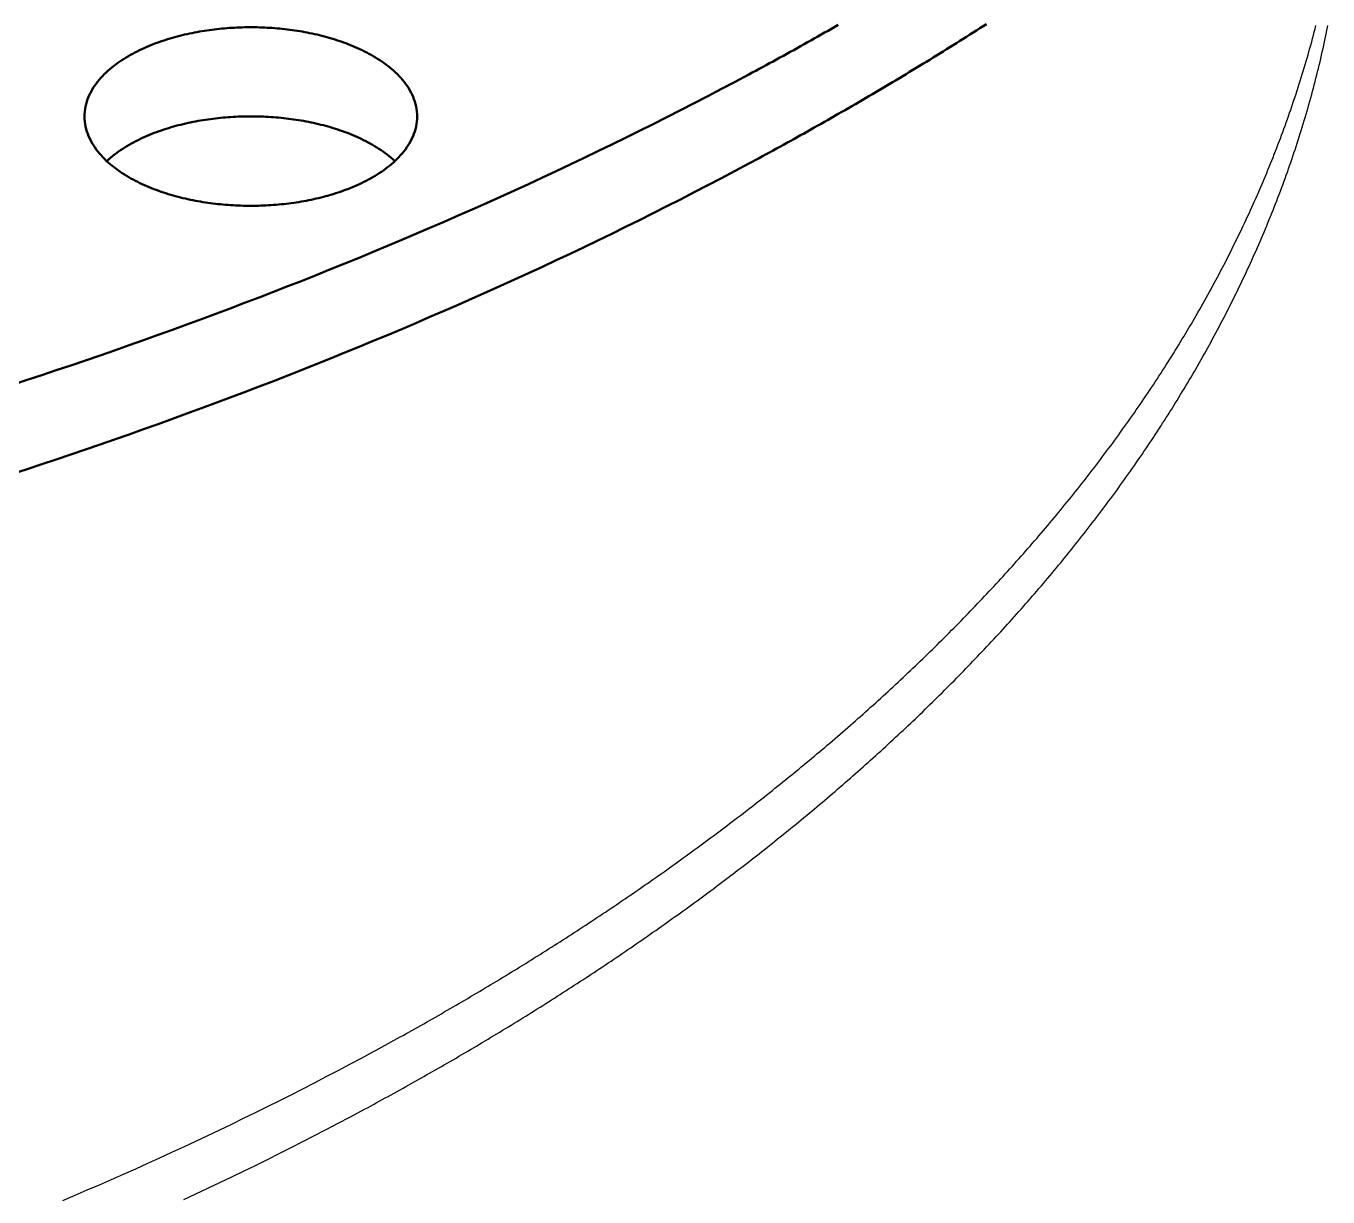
# Model space of a CAD drawing. Header units: millimetres. Extents: x 0 to 841, y 0 to 594.
# Drawn here: x 433 to 495.1, y 202.1 to 258 of the extents above; entities that cross this region are included whole.
import ezdxf

# ---------------------------------------------------------------- set-up
doc = ezdxf.new("R2010")
doc.units = ezdxf.units.MM
doc.layers.add('FINA', color=7, linetype='CONTINUOUS', lineweight=25)
doc.layers.add('VIS', color=7, linetype='CONTINUOUS', lineweight=50)

msp = doc.modelspace()

# ---------------------------------------------------------------- linework, layer by layer
at = {"layer": 'FINA'}
for points in [[(435.81, 253.661), (435.813, 253.781), (435.822, 253.901), (435.838, 254.02), (435.86, 254.138), (435.887, 254.255), (435.921, 254.371), (435.959, 254.484), (436.003, 254.596), (436.052, 254.706), (436.106, 254.814), (436.164, 254.919), (436.225, 255.022), (436.291, 255.122), (436.361, 255.221), (436.433, 255.316), (436.509, 255.41), (436.588, 255.5), (436.669, 255.589), (436.753, 255.675), (436.839, 255.759), (436.927, 255.841), (437.017, 255.92), (437.109, 255.997), (437.203, 256.072), (437.299, 256.145), (437.396, 256.216), (437.494, 256.285), (437.594, 256.352), (437.695, 256.417), (437.797, 256.481), (437.9, 256.542), (438.005, 256.602), (438.11, 256.66), (438.216, 256.717), (438.323, 256.771), (438.431, 256.824), (438.539, 256.876), (438.649, 256.926), (438.758, 256.975), (438.869, 257.022), (438.98, 257.067), (439.092, 257.112), (439.204, 257.154), (439.317, 257.196), (439.43, 257.236), (439.544, 257.275), (439.658, 257.312), (439.773, 257.349), (439.888, 257.384), (440.003, 257.417), (440.119, 257.45), (440.235, 257.481), (440.351, 257.511), (440.468, 257.54), (440.585, 257.568), (440.702, 257.595), (440.819, 257.621), (440.937, 257.645), (441.055, 257.668), (441.173, 257.691), (441.291, 257.712), (441.41, 257.732), (441.529, 257.751), (441.647, 257.769), (441.766, 257.786), (441.886, 257.802), (442.005, 257.817), (442.124, 257.831), (442.244, 257.844), (442.363, 257.855), (442.483, 257.866), (442.603, 257.876), (442.723, 257.885), (442.843, 257.893), (442.963, 257.9), (443.083, 257.906), (443.203, 257.911), (443.323, 257.914), (443.443, 257.917), (443.563, 257.919), (443.683, 257.92), (443.803, 257.92), (443.924, 257.919), (444.044, 257.917), (444.164, 257.914), (444.284, 257.911), (444.404, 257.906), (444.524, 257.9), (444.644, 257.893), (444.764, 257.885), (444.884, 257.876), (445.004, 257.866), (445.123, 257.855), (445.243, 257.844), (445.363, 257.831), (445.482, 257.817), (445.601, 257.802), (445.72, 257.786), (445.839, 257.769), (445.958, 257.751), (446.077, 257.732), (446.195, 257.712), (446.314, 257.691), (446.432, 257.668), (446.55, 257.645), (446.667, 257.621), (446.785, 257.595), (446.902, 257.568), (447.019, 257.54), (447.135, 257.511), (447.252, 257.481), (447.368, 257.45), (447.483, 257.417), (447.599, 257.384), (447.714, 257.349), (447.828, 257.312), (447.943, 257.275), (448.056, 257.236), (448.17, 257.196), (448.282, 257.154), (448.395, 257.112), (448.506, 257.067), (448.618, 257.022), (448.728, 256.975), (448.838, 256.926), (448.947, 256.876), (449.056, 256.824), (449.164, 256.771), (449.271, 256.717), (449.377, 256.66), (449.482, 256.602), (449.586, 256.542), (449.69, 256.481), (449.792, 256.417), (449.893, 256.352), (449.992, 256.285), (450.091, 256.216), (450.188, 256.145), (450.283, 256.072), (450.377, 255.997), (450.469, 255.92), (450.56, 255.841), (450.648, 255.759), (450.734, 255.675), (450.818, 255.589), (450.899, 255.5), (450.978, 255.41), (451.053, 255.316), (451.126, 255.221), (451.195, 255.122), (451.261, 255.022), (451.323, 254.919), (451.381, 254.814), (451.435, 254.706), (451.483, 254.596), (451.527, 254.484), (451.566, 254.371), (451.6, 254.255), (451.627, 254.138), (451.649, 254.02), (451.664, 253.901), (451.674, 253.781), (451.677, 253.661)], [(449.02, 206.213), (449.162, 206.29), (449.305, 206.367), (449.447, 206.443), (449.589, 206.52), (449.731, 206.597), (449.873, 206.675), (450.015, 206.752), (450.156, 206.83), (450.298, 206.907), (450.44, 206.985), (450.581, 207.063), (450.723, 207.141), (450.864, 207.22), (451.005, 207.298), (451.146, 207.377), (451.288, 207.456), (451.429, 207.535), (451.569, 207.614), (451.71, 207.693), (451.851, 207.772), (451.992, 207.852), (452.132, 207.932), (452.273, 208.011), (452.413, 208.091), (452.554, 208.172), (452.694, 208.252), (452.834, 208.332), (452.974, 208.413), (453.114, 208.494), (453.254, 208.575), (453.394, 208.656), (453.533, 208.737), (453.673, 208.818), (453.812, 208.9), (453.952, 208.982), (454.091, 209.063), (454.23, 209.146), (454.369, 209.228), (454.508, 209.31), (454.647, 209.393), (454.786, 209.475), (454.925, 209.558), (455.064, 209.641), (455.202, 209.724), (455.341, 209.807), (455.479, 209.891), (455.617, 209.975), (455.756, 210.058), (455.894, 210.142), (456.032, 210.226), (456.17, 210.311), (456.307, 210.395), (456.445, 210.48), (456.583, 210.564), (456.72, 210.649), (456.858, 210.734), (456.995, 210.819), (457.132, 210.905), (457.269, 210.99), (457.406, 211.076), (457.543, 211.162), (457.68, 211.248), (457.816, 211.334), (457.953, 211.421), (458.09, 211.507), (458.226, 211.594), (458.362, 211.681), (458.498, 211.768), (458.634, 211.855), (458.77, 211.942), (458.906, 212.03), (459.042, 212.118), (459.177, 212.205), (459.313, 212.293), (459.448, 212.382), (459.584, 212.47), (459.719, 212.559), (459.854, 212.647), (459.989, 212.736), (460.124, 212.825), (460.259, 212.914), (460.393, 213.004), (460.528, 213.093), (460.662, 213.183), (460.796, 213.273), (460.931, 213.363), (461.065, 213.453), (461.199, 213.544), (461.332, 213.634), (461.466, 213.725), (461.6, 213.816), (461.733, 213.907), (461.867, 213.998), (462, 214.09), (462.133, 214.181), (462.266, 214.273), (462.399, 214.365), (462.532, 214.457), (462.664, 214.549), (462.797, 214.642), (462.929, 214.734), (463.061, 214.827), (463.194, 214.92), (463.326, 215.013), (463.458, 215.107), (463.589, 215.2), (463.721, 215.294), (463.853, 215.388), (463.984, 215.482), (464.115, 215.576), (464.246, 215.67), (464.377, 215.765), (464.508, 215.86), (464.639, 215.955), (464.77, 216.05), (464.9, 216.145), (465.031, 216.24), (465.161, 216.336), (465.291, 216.432), (465.421, 216.528), (465.551, 216.624), (465.681, 216.721), (465.81, 216.817), (465.94, 216.914), (466.069, 217.011), (466.198, 217.108), (466.327, 217.205), (466.456, 217.302), (466.585, 217.4), (466.714, 217.498), (466.842, 217.596), (466.97, 217.694), (467.099, 217.792), (467.227, 217.891), (467.355, 217.99), (467.482, 218.089), (467.61, 218.188), (467.737, 218.287), (467.865, 218.387), (467.992, 218.486), (468.119, 218.586), (468.246, 218.686), (468.373, 218.786), (468.499, 218.887), (468.626, 218.987), (468.752, 219.088), (468.878, 219.189), (469.004, 219.29), (469.13, 219.392), (469.256, 219.493), (469.382, 219.595), (469.507, 219.697), (469.632, 219.799), (469.757, 219.901), (469.882, 220.004), (470.007, 220.106), (470.132, 220.209), (470.256, 220.312), (470.38, 220.415), (470.505, 220.519), (470.629, 220.622), (470.752, 220.726), (470.876, 220.83), (471, 220.934), (471.123, 221.039), (471.246, 221.143), (471.369, 221.248), (471.492, 221.353), (471.615, 221.458), (471.737, 221.564), (471.86, 221.669), (471.982, 221.775), (472.104, 221.881), (472.226, 221.987), (472.347, 222.093), (472.469, 222.2), (472.59, 222.307), (472.711, 222.414), (472.832, 222.521), (472.953, 222.628), (473.074, 222.735), (473.194, 222.843), (473.315, 222.951), (473.435, 223.059), (473.555, 223.168), (473.674, 223.276), (473.794, 223.385), (473.913, 223.494), (474.033, 223.603), (474.152, 223.712), (474.27, 223.822), (474.389, 223.931), (474.508, 224.041), (474.626, 224.151), (474.744, 224.262), (474.862, 224.372), (474.98, 224.483), (475.097, 224.594), (475.214, 224.705), (475.332, 224.816), (475.449, 224.928), (475.565, 225.039), (475.682, 225.151), (475.798, 225.263), (475.914, 225.376), (476.03, 225.488), (476.146, 225.601), (476.262, 225.714), (476.377, 225.827), (476.492, 225.94), (476.607, 226.054), (476.722, 226.168), (476.837, 226.282), (476.951, 226.396), (477.065, 226.51), (477.179, 226.625), (477.293, 226.74), (477.406, 226.855), (477.52, 226.97), (477.633, 227.085), (477.746, 227.201), (477.858, 227.317), (477.971, 227.433), (478.083, 227.549), (478.195, 227.665), (478.307, 227.782), (478.418, 227.899), (478.53, 228.016), (478.641, 228.133), (478.752, 228.251), (478.863, 228.369), (478.973, 228.487), (479.083, 228.605), (479.193, 228.723), (479.303, 228.842), (479.413, 228.96), (479.522, 229.079), (479.631, 229.198), (479.74, 229.318), (479.849, 229.437), (479.957, 229.557), (480.065, 229.677), (480.173, 229.798), (480.281, 229.918), (480.389, 230.039), (480.496, 230.16), (480.603, 230.281), (480.71, 230.402), (480.816, 230.524), (480.922, 230.645), (481.028, 230.767), (481.134, 230.889), (481.24, 231.012), (481.345, 231.134), (481.45, 231.257), (481.555, 231.38), (481.659, 231.503), (481.764, 231.627), (481.868, 231.751), (481.971, 231.874), (482.075, 231.999), (482.178, 232.123), (482.281, 232.247), (482.384, 232.372), (482.486, 232.497), (482.588, 232.622), (482.69, 232.748), (482.792, 232.873), (482.893, 232.999), (482.995, 233.125), (483.095, 233.251), (483.196, 233.378), (483.296, 233.505), (483.396, 233.632), (483.496, 233.759), (483.596, 233.886), (483.695, 234.014), (483.794, 234.141), (483.892, 234.269), (483.991, 234.398), (484.089, 234.526), (484.187, 234.655), (484.284, 234.783), (484.381, 234.913), (484.478, 235.042), (484.575, 235.171), (484.671, 235.301), (484.767, 235.431), (484.863, 235.561), (484.959, 235.692), (485.054, 235.822), (485.149, 235.953), (485.243, 236.084), (485.337, 236.215), (485.431, 236.347), (485.525, 236.478), (485.618, 236.61), (485.711, 236.742), (485.804, 236.875), (485.897, 237.007), (485.989, 237.14), (486.081, 237.273), (486.172, 237.406), (486.263, 237.54), (486.354, 237.673), (486.445, 237.807), (486.535, 237.941), (486.625, 238.076), (486.714, 238.21), (486.804, 238.345), (486.892, 238.48), (486.981, 238.615), (487.069, 238.75), (487.157, 238.886), (487.245, 239.022), (487.332, 239.158), (487.419, 239.294), (487.506, 239.43), (487.592, 239.567), (487.678, 239.704), (487.763, 239.841), (487.849, 239.978), (487.933, 240.116), (488.018, 240.253), (488.102, 240.391), (488.186, 240.53), (488.269, 240.668), (488.353, 240.806), (488.435, 240.945), (488.518, 241.084), (488.6, 241.223), (488.682, 241.363), (488.763, 241.502), (488.844, 241.642), (488.924, 241.782), (489.005, 241.923), (489.085, 242.063), (489.164, 242.204), (489.243, 242.345), (489.322, 242.486), (489.4, 242.627), (489.478, 242.769), (489.556, 242.91), (489.633, 243.052), (489.71, 243.194), (489.787, 243.337), (489.863, 243.479), (489.939, 243.622), (490.014, 243.765), (490.089, 243.908), (490.163, 244.052), (490.238, 244.195), (490.311, 244.339), (490.385, 244.483), (490.458, 244.627), (490.53, 244.771), (490.603, 244.916), (490.674, 245.061), (490.746, 245.206), (490.817, 245.351), (490.887, 245.496), (490.957, 245.642), (491.027, 245.788), (491.096, 245.934), (491.165, 246.08), (491.234, 246.226), (491.302, 246.373), (491.37, 246.519), (491.437, 246.666), (491.504, 246.813), (491.57, 246.961), (491.636, 247.108), (491.702, 247.256), (491.767, 247.404), (491.832, 247.552), (491.896, 247.7), (491.96, 247.849), (492.023, 247.997), (492.086, 248.146), (492.149, 248.295), (492.211, 248.444), (492.272, 248.594), (492.333, 248.743), (492.394, 248.893), (492.454, 249.043), (492.514, 249.193), (492.574, 249.343), (492.633, 249.494), (492.691, 249.644), (492.749, 249.795), (492.807, 249.946), (492.864, 250.097), (492.921, 250.249), (492.977, 250.4), (493.033, 250.552), (493.088, 250.704), (493.143, 250.856), (493.197, 251.008), (493.251, 251.16), (493.304, 251.313), (493.357, 251.466), (493.41, 251.618), (493.462, 251.771), (493.513, 251.925), (493.564, 252.078), (493.615, 252.231), (493.665, 252.385), (493.714, 252.539), (493.763, 252.693), (493.812, 252.847), (493.86, 253.001), (493.908, 253.156), (493.955, 253.31), (494.002, 253.465), (494.048, 253.62), (494.093, 253.775), (494.139, 253.93), (494.183, 254.085), (494.227, 254.241), (494.271, 254.396), (494.314, 254.552), (494.357, 254.708), (494.399, 254.864), (494.441, 255.02), (494.482, 255.176), (494.522, 255.333), (494.563, 255.489), (494.602, 255.646), (494.641, 255.803), (494.68, 255.96), (494.718, 256.117), (494.756, 256.274), (494.793, 256.431), (494.829, 256.588), (494.865, 256.746), (494.901, 256.904), (494.935, 257.061), (494.97, 257.219), (495.004, 257.377), (495.037, 257.535), (495.07, 257.694), (495.102, 257.852), (495.134, 258.01)], [(449.02, 208.733), (449.162, 208.81), (449.305, 208.886), (449.447, 208.963), (449.589, 209.04), (449.731, 209.117), (449.873, 209.195), (450.015, 209.272), (450.156, 209.35), (450.298, 209.427), (450.44, 209.505), (450.581, 209.583), (450.723, 209.661), (450.864, 209.74), (451.005, 209.818), (451.146, 209.897), (451.288, 209.975), (451.429, 210.054), (451.569, 210.133), (451.71, 210.213), (451.851, 210.292), (451.992, 210.372), (452.132, 210.451), (452.273, 210.531), (452.413, 210.611), (452.554, 210.691), (452.694, 210.772), (452.834, 210.852), (452.974, 210.933), (453.114, 211.014), (453.254, 211.094), (453.394, 211.176), (453.533, 211.257), (453.673, 211.338), (453.812, 211.42), (453.952, 211.501), (454.091, 211.583), (454.23, 211.665), (454.369, 211.748), (454.508, 211.83), (454.647, 211.912), (454.786, 211.995), (454.925, 212.078), (455.064, 212.161), (455.202, 212.244), (455.341, 212.327), (455.479, 212.411), (455.617, 212.494), (455.756, 212.578), (455.894, 212.662), (456.032, 212.746), (456.17, 212.83), (456.307, 212.915), (456.445, 212.999), (456.583, 213.084), (456.72, 213.169), (456.858, 213.254), (456.995, 213.339), (457.132, 213.425), (457.269, 213.51), (457.406, 213.596), (457.543, 213.682), (457.68, 213.768), (457.816, 213.854), (457.953, 213.94), (458.09, 214.027), (458.226, 214.114), (458.362, 214.201), (458.498, 214.288), (458.634, 214.375), (458.77, 214.462), (458.906, 214.55), (459.042, 214.637), (459.177, 214.725), (459.313, 214.813), (459.448, 214.901), (459.584, 214.99), (459.719, 215.078), (459.854, 215.167), (459.989, 215.256), (460.124, 215.345), (460.259, 215.434), (460.393, 215.524), (460.528, 215.613), (460.662, 215.703), (460.796, 215.793), (460.931, 215.883), (461.065, 215.973), (461.199, 216.063), (461.332, 216.154), (461.466, 216.245), (461.6, 216.336), (461.733, 216.427), (461.867, 216.518), (462, 216.609), (462.133, 216.701), (462.266, 216.793), (462.399, 216.885), (462.532, 216.977), (462.664, 217.069), (462.797, 217.162), (462.929, 217.254), (463.061, 217.347), (463.194, 217.44), (463.326, 217.533), (463.458, 217.626), (463.589, 217.72), (463.721, 217.814), (463.853, 217.908), (463.984, 218.002), (464.115, 218.096), (464.246, 218.19), (464.377, 218.285), (464.508, 218.38), (464.639, 218.474), (464.77, 218.57), (464.9, 218.665), (465.031, 218.76), (465.161, 218.856), (465.291, 218.952), (465.421, 219.048), (465.551, 219.144), (465.681, 219.24), (465.81, 219.337), (465.94, 219.434), (466.069, 219.531), (466.198, 219.628), (466.327, 219.725), (466.456, 219.822), (466.585, 219.92), (466.714, 220.018), (466.842, 220.116), (466.97, 220.214), (467.099, 220.312), (467.227, 220.411), (467.355, 220.51), (467.482, 220.609), (467.61, 220.708), (467.737, 220.807), (467.865, 220.906), (467.992, 221.006), (468.119, 221.106), (468.246, 221.206), (468.373, 221.306), (468.499, 221.407), (468.626, 221.507), (468.752, 221.608), (468.878, 221.709), (469.004, 221.81), (469.13, 221.911), (469.256, 222.013), (469.382, 222.115), (469.507, 222.217), (469.632, 222.319), (469.757, 222.421), (469.882, 222.523), (470.007, 222.626), (470.132, 222.729), (470.256, 222.832), (470.38, 222.935), (470.505, 223.039), (470.629, 223.142), (470.752, 223.246), (470.876, 223.35), (471, 223.454), (471.123, 223.559), (471.246, 223.663), (471.369, 223.768), (471.492, 223.873), (471.615, 223.978), (471.737, 224.083), (471.86, 224.189), (471.982, 224.295), (472.104, 224.401), (472.226, 224.507), (472.347, 224.613), (472.469, 224.72), (472.59, 224.826), (472.711, 224.933), (472.832, 225.04), (472.953, 225.148), (473.074, 225.255), (473.194, 225.363), (473.315, 225.471), (473.435, 225.579), (473.555, 225.687), (473.674, 225.796), (473.794, 225.905), (473.913, 226.013), (474.033, 226.123), (474.152, 226.232), (474.27, 226.341), (474.389, 226.451), (474.508, 226.561), (474.626, 226.671), (474.744, 226.781), (474.862, 226.892), (474.98, 227.003), (475.097, 227.113), (475.214, 227.225), (475.332, 227.336), (475.449, 227.447), (475.565, 227.559), (475.682, 227.671), (475.798, 227.783), (475.914, 227.896), (476.03, 228.008), (476.146, 228.121), (476.262, 228.234), (476.377, 228.347), (476.492, 228.46), (476.607, 228.574), (476.722, 228.688), (476.837, 228.802), (476.951, 228.916), (477.065, 229.03), (477.179, 229.145), (477.293, 229.259), (477.406, 229.374), (477.52, 229.49), (477.633, 229.605), (477.746, 229.721), (477.858, 229.837), (477.971, 229.953), (478.083, 230.069), (478.195, 230.185), (478.307, 230.302), (478.418, 230.419), (478.53, 230.536), (478.641, 230.653), (478.752, 230.771), (478.863, 230.888), (478.973, 231.006), (479.083, 231.124), (479.193, 231.243), (479.303, 231.361), (479.413, 231.48), (479.522, 231.599), (479.631, 231.718), (479.74, 231.838), (479.849, 231.957), (479.957, 232.077), (480.065, 232.197), (480.173, 232.317), (480.281, 232.438), (480.389, 232.559), (480.496, 232.679), (480.603, 232.801), (480.71, 232.922), (480.816, 233.043), (480.922, 233.165), (481.028, 233.287), (481.134, 233.409), (481.24, 233.532), (481.345, 233.654), (481.45, 233.777), (481.555, 233.9), (481.659, 234.023), (481.764, 234.147), (481.868, 234.27), (481.971, 234.394), (482.075, 234.518), (482.178, 234.643), (482.281, 234.767), (482.384, 234.892), (482.486, 235.017), (482.588, 235.142), (482.69, 235.268), (482.792, 235.393), (482.893, 235.519), (482.995, 235.645), (483.095, 235.771), (483.196, 235.898), (483.296, 236.024), (483.396, 236.151), (483.496, 236.278), (483.596, 236.406), (483.695, 236.533), (483.794, 236.661), (483.892, 236.789), (483.991, 236.917), (484.089, 237.046), (484.187, 237.174), (484.284, 237.303), (484.381, 237.432), (484.478, 237.562), (484.575, 237.691), (484.671, 237.821), (484.767, 237.951), (484.863, 238.081), (484.959, 238.211), (485.054, 238.342), (485.149, 238.473), (485.243, 238.604), (485.337, 238.735), (485.431, 238.867), (485.525, 238.998), (485.618, 239.13), (485.711, 239.262), (485.804, 239.395), (485.897, 239.527), (485.989, 239.66), (486.081, 239.793), (486.172, 239.926), (486.263, 240.06), (486.354, 240.193), (486.445, 240.327), (486.535, 240.461), (486.625, 240.595), (486.714, 240.73), (486.804, 240.865), (486.892, 241), (486.981, 241.135), (487.069, 241.27), (487.157, 241.406), (487.245, 241.541), (487.332, 241.677), (487.419, 241.814), (487.506, 241.95), (487.592, 242.087), (487.678, 242.224), (487.763, 242.361), (487.849, 242.498), (487.933, 242.636), (488.018, 242.773), (488.102, 242.911), (488.186, 243.049), (488.269, 243.188), (488.353, 243.326), (488.435, 243.465), (488.518, 243.604), (488.6, 243.743), (488.682, 243.883), (488.763, 244.022), (488.844, 244.162), (488.924, 244.302), (489.005, 244.442), (489.085, 244.583), (489.164, 244.724), (489.243, 244.865), (489.322, 245.006), (489.4, 245.147), (489.478, 245.288), (489.556, 245.43), (489.633, 245.572), (489.71, 245.714), (489.787, 245.857), (489.863, 245.999), (489.939, 246.142), (490.014, 246.285), (490.089, 246.428), (490.163, 246.571), (490.238, 246.715), (490.311, 246.859), (490.385, 247.003), (490.458, 247.147), (490.53, 247.291), (490.603, 247.436), (490.674, 247.581), (490.746, 247.726), (490.817, 247.871), (490.887, 248.016), (490.957, 248.162), (491.027, 248.307), (491.096, 248.453), (491.165, 248.6), (491.234, 248.746), (491.302, 248.892), (491.37, 249.039), (491.437, 249.186), (491.504, 249.333), (491.57, 249.481), (491.636, 249.628), (491.702, 249.776), (491.767, 249.924), (491.832, 250.072), (491.896, 250.22), (491.96, 250.369), (492.023, 250.517), (492.086, 250.666), (492.149, 250.815), (492.211, 250.964), (492.272, 251.114), (492.333, 251.263), (492.394, 251.413), (492.454, 251.563), (492.514, 251.713), (492.574, 251.863), (492.633, 252.014), (492.691, 252.164), (492.749, 252.315), (492.807, 252.466), (492.864, 252.617), (492.921, 252.769), (492.977, 252.92), (493.033, 253.072), (493.088, 253.224), (493.143, 253.376), (493.197, 253.528), (493.251, 253.68), (493.304, 253.833), (493.357, 253.985), (493.41, 254.138), (493.462, 254.291), (493.513, 254.444), (493.564, 254.598), (493.615, 254.751), (493.665, 254.905), (493.714, 255.059), (493.763, 255.213), (493.812, 255.367), (493.86, 255.521), (493.908, 255.675), (493.955, 255.83), (494.002, 255.985), (494.048, 256.14), (494.093, 256.295), (494.139, 256.45), (494.183, 256.605), (494.227, 256.76), (494.271, 256.916), (494.314, 257.072), (494.357, 257.228), (494.399, 257.384), (494.441, 257.54), (494.482, 257.696), (494.522, 257.852), (494.563, 258.009)], [(467.5, 251.413), (467.666, 251.502), (467.831, 251.591), (467.996, 251.68), (468.161, 251.77), (468.327, 251.859), (468.492, 251.949), (468.657, 252.039), (468.821, 252.129), (468.986, 252.22), (469.151, 252.31), (469.315, 252.401), (469.48, 252.492), (469.644, 252.583), (469.808, 252.674), (469.973, 252.766), (470.137, 252.857), (470.301, 252.949), (470.464, 253.041), (470.628, 253.133), (470.792, 253.225), (470.955, 253.318), (471.119, 253.411), (471.282, 253.503), (471.446, 253.596), (471.609, 253.69), (471.772, 253.783), (471.935, 253.877), (472.098, 253.97), (472.26, 254.064), (472.423, 254.158), (472.586, 254.253), (472.748, 254.347), (472.91, 254.442), (473.072, 254.537), (473.235, 254.632), (473.397, 254.727), (473.558, 254.822), (473.72, 254.918), (473.882, 255.014), (474.044, 255.109), (474.205, 255.206), (474.366, 255.302), (474.528, 255.398), (474.689, 255.495), (474.85, 255.592), (475.011, 255.689), (475.171, 255.786), (475.332, 255.884), (475.493, 255.981), (475.653, 256.079), (475.813, 256.177), (475.974, 256.275), (476.134, 256.373), (476.294, 256.472), (476.454, 256.571), (476.613, 256.67), (476.773, 256.769), (476.933, 256.868), (477.092, 256.967), (477.251, 257.067), (477.41, 257.167), (477.57, 257.267), (477.728, 257.367), (477.887, 257.468), (478.046, 257.568), (478.205, 257.669), (478.363, 257.77), (478.521, 257.871), (478.679, 257.973), (478.838, 258.074)], [(467.5, 255.665), (467.666, 255.754), (467.831, 255.843), (467.996, 255.932), (468.161, 256.022), (468.327, 256.112), (468.492, 256.201), (468.657, 256.291), (468.821, 256.382), (468.986, 256.472), (469.151, 256.563), (469.315, 256.653), (469.48, 256.744), (469.644, 256.835), (469.808, 256.926), (469.973, 257.018), (470.137, 257.109), (470.301, 257.201), (470.464, 257.293), (470.628, 257.385), (470.792, 257.478), (470.955, 257.57), (471.119, 257.663), (471.282, 257.756), (471.446, 257.849), (471.609, 257.942), (471.772, 258.035)], [(432.374, 240.861), (433.071, 241.09), (433.768, 241.32), (434.464, 241.553), (435.16, 241.787), (435.855, 242.024), (436.549, 242.263), (437.242, 242.504), (437.935, 242.747), (438.627, 242.992), (439.318, 243.239), (440.008, 243.488), (440.698, 243.739), (441.387, 243.993), (442.075, 244.248), (442.762, 244.506), (443.448, 244.766), (444.134, 245.028), (444.819, 245.293), (445.503, 245.559), (446.186, 245.828), (446.868, 246.099), (447.549, 246.372), (448.229, 246.648), (448.909, 246.925), (449.587, 247.205), (450.265, 247.487), (450.942, 247.772), (451.617, 248.059), (452.292, 248.348), (452.965, 248.639), (453.638, 248.933), (454.31, 249.229), (454.98, 249.528), (455.65, 249.829), (456.318, 250.132), (456.986, 250.438), (457.652, 250.746), (458.317, 251.056), (458.981, 251.369), (459.644, 251.684), (460.305, 252.002), (460.966, 252.322), (461.625, 252.645), (462.283, 252.971), (462.94, 253.298), (463.595, 253.629), (464.249, 253.962), (464.902, 254.297), (465.554, 254.635), (466.204, 254.976), (466.853, 255.319), (467.5, 255.665)], [(449.353, 250.649), (449.246, 250.593), (449.139, 250.538), (449.03, 250.485), (448.921, 250.433), (448.81, 250.383), (448.7, 250.335), (448.588, 250.288), (448.476, 250.242), (448.364, 250.198), (448.251, 250.155), (448.137, 250.114), (448.023, 250.074), (447.908, 250.035), (447.793, 249.998), (447.678, 249.962), (447.562, 249.927), (447.446, 249.894), (447.329, 249.861), (447.213, 249.83), (447.095, 249.8), (446.978, 249.771), (446.86, 249.744), (446.742, 249.717), (446.624, 249.692), (446.506, 249.668), (446.387, 249.645), (446.268, 249.623), (446.149, 249.602), (446.03, 249.582), (445.91, 249.563), (445.791, 249.546), (445.671, 249.529), (445.551, 249.513), (445.431, 249.499), (445.311, 249.485), (445.191, 249.473), (445.07, 249.461), (444.95, 249.451), (444.829, 249.441), (444.709, 249.433), (444.588, 249.425), (444.467, 249.419), (444.346, 249.414), (444.225, 249.409), (444.105, 249.406), (443.984, 249.403), (443.863, 249.402), (443.742, 249.401), (443.621, 249.402), (443.5, 249.403), (443.379, 249.406), (443.258, 249.409), (443.138, 249.414), (443.017, 249.419), (442.896, 249.426), (442.775, 249.433), (442.655, 249.442), (442.534, 249.451), (442.414, 249.462), (442.293, 249.473), (442.173, 249.486), (442.053, 249.499), (441.933, 249.514), (441.813, 249.529), (441.693, 249.546), (441.574, 249.564), (441.454, 249.582), (441.335, 249.602), (441.216, 249.623), (441.097, 249.645), (440.978, 249.668), (440.86, 249.693), (440.742, 249.718), (440.624, 249.744), (440.506, 249.772), (440.388, 249.801), (440.271, 249.831), (440.155, 249.862), (440.038, 249.894), (439.922, 249.928), (439.806, 249.963), (439.691, 249.999), (439.576, 250.036), (439.461, 250.075), (439.347, 250.115), (439.233, 250.156), (439.12, 250.199), (439.008, 250.243), (438.896, 250.289), (438.784, 250.336), (438.674, 250.384), (438.564, 250.434), (438.454, 250.486), (438.346, 250.539), (438.238, 250.594), (438.131, 250.65), (438.025, 250.708), (437.92, 250.768), (437.816, 250.83), (437.713, 250.893), (437.611, 250.958), (437.51, 251.025), (437.411, 251.095), (437.313, 251.166), (437.217, 251.239), (437.122, 251.314), (437.029, 251.391), (436.938, 251.471), (436.849, 251.553), (436.763, 251.637), (436.678, 251.723), (436.596, 251.812), (436.517, 251.903), (436.44, 251.997), (436.367, 252.093), (436.297, 252.192), (436.23, 252.293), (436.168, 252.396), (436.109, 252.502), (436.055, 252.61), (436.005, 252.72), (435.961, 252.833), (435.922, 252.947), (435.888, 253.063), (435.86, 253.181), (435.838, 253.3), (435.822, 253.419), (435.813, 253.54), (435.81, 253.661)], [(436.869, 251.535), (436.958, 251.616), (437.049, 251.695), (437.142, 251.771), (437.237, 251.846), (437.333, 251.918), (437.431, 251.989), (437.53, 252.057), (437.63, 252.124), (437.732, 252.188), (437.835, 252.251), (437.939, 252.312), (438.044, 252.372), (438.149, 252.429), (438.256, 252.485), (438.364, 252.539), (438.472, 252.592), (438.581, 252.643), (438.691, 252.693), (438.801, 252.741), (438.913, 252.788), (439.024, 252.833), (439.137, 252.877), (439.249, 252.919), (439.363, 252.96), (439.476, 253), (439.591, 253.038), (439.705, 253.075), (439.82, 253.111), (439.936, 253.146), (440.052, 253.179), (440.168, 253.211), (440.284, 253.242), (440.401, 253.272), (440.518, 253.3), (440.635, 253.328), (440.753, 253.354), (440.871, 253.379), (440.989, 253.403), (441.107, 253.426), (441.226, 253.448), (441.344, 253.469), (441.463, 253.489), (441.582, 253.507), (441.702, 253.525), (441.821, 253.541), (441.94, 253.557), (442.06, 253.571), (442.18, 253.585), (442.3, 253.597), (442.42, 253.609), (442.54, 253.619), (442.66, 253.628), (442.78, 253.637), (442.9, 253.644), (443.021, 253.651), (443.141, 253.656), (443.261, 253.66), (443.382, 253.664), (443.502, 253.666), (443.623, 253.668), (443.743, 253.668), (443.864, 253.668), (443.984, 253.666), (444.105, 253.664), (444.225, 253.66), (444.346, 253.656), (444.466, 253.651), (444.586, 253.644), (444.707, 253.637), (444.827, 253.628), (444.947, 253.619), (445.067, 253.609), (445.187, 253.597), (445.307, 253.585), (445.427, 253.571), (445.546, 253.557), (445.666, 253.541), (445.785, 253.525), (445.904, 253.507), (446.023, 253.489), (446.142, 253.469), (446.261, 253.448), (446.38, 253.426), (446.498, 253.403), (446.616, 253.379), (446.734, 253.354), (446.851, 253.328), (446.969, 253.3), (447.086, 253.272), (447.203, 253.242), (447.319, 253.211), (447.435, 253.179), (447.551, 253.146), (447.666, 253.111), (447.781, 253.075), (447.896, 253.038), (448.01, 253), (448.124, 252.96), (448.237, 252.919), (448.35, 252.877), (448.462, 252.833), (448.574, 252.788), (448.685, 252.741), (448.796, 252.693), (448.906, 252.643), (449.015, 252.592), (449.123, 252.539), (449.231, 252.485), (449.337, 252.429), (449.443, 252.372), (449.548, 252.312), (449.652, 252.251), (449.755, 252.188), (449.856, 252.124), (449.957, 252.057), (450.056, 251.989), (450.154, 251.918), (450.25, 251.846), (450.345, 251.771), (450.438, 251.695), (450.529, 251.616), (450.618, 251.535)], [(451.677, 253.661), (451.674, 253.54), (451.664, 253.419), (451.648, 253.299), (451.626, 253.18), (451.598, 253.063), (451.565, 252.947), (451.525, 252.832), (451.481, 252.72), (451.431, 252.609), (451.377, 252.501), (451.319, 252.395), (451.256, 252.292), (451.189, 252.191), (451.119, 252.092), (451.046, 251.996), (450.969, 251.902), (450.89, 251.811), (450.808, 251.722), (450.723, 251.636), (450.636, 251.552), (450.547, 251.47), (450.456, 251.39), (450.363, 251.313), (450.268, 251.238), (450.172, 251.164), (450.074, 251.093), (449.974, 251.024), (449.874, 250.957), (449.772, 250.892), (449.669, 250.828), (449.565, 250.767), (449.459, 250.707), (449.353, 250.649)], [(432.374, 236.609), (433.071, 236.838), (433.768, 237.068), (434.464, 237.301), (435.16, 237.535), (435.855, 237.772), (436.549, 238.011), (437.242, 238.251), (437.935, 238.494), (438.627, 238.739), (439.318, 238.987), (440.008, 239.236), (440.698, 239.487), (441.387, 239.741), (442.075, 239.996), (442.762, 240.254), (443.448, 240.514), (444.134, 240.776), (444.819, 241.041), (445.503, 241.307), (446.186, 241.576), (446.868, 241.847), (447.549, 242.12), (448.229, 242.395), (448.909, 242.673), (449.587, 242.953), (450.265, 243.235), (450.942, 243.52), (451.617, 243.807), (452.292, 244.096), (452.965, 244.387), (453.638, 244.681), (454.31, 244.977), (454.98, 245.276), (455.65, 245.576), (456.318, 245.88), (456.986, 246.185), (457.652, 246.493), (458.317, 246.804), (458.981, 247.117), (459.644, 247.432), (460.305, 247.75), (460.966, 248.07), (461.625, 248.393), (462.283, 248.718), (462.94, 249.046), (463.595, 249.377), (464.249, 249.709), (464.902, 250.045), (465.554, 250.383), (466.204, 250.724), (466.853, 251.067), (467.5, 251.413)], [(434.78, 201.945), (435.361, 202.192), (435.941, 202.441), (436.52, 202.691), (437.099, 202.944), (437.676, 203.198), (438.253, 203.455), (438.829, 203.714), (439.404, 203.975), (439.978, 204.238), (440.551, 204.503), (441.123, 204.77), (441.694, 205.039), (442.264, 205.31), (442.833, 205.583), (443.401, 205.859), (443.967, 206.136), (444.533, 206.416), (445.098, 206.698), (445.662, 206.982), (446.224, 207.268), (446.786, 207.557), (447.346, 207.848), (447.905, 208.141), (448.463, 208.436), (449.02, 208.733)], [(440.551, 201.983), (441.123, 202.25), (441.694, 202.519), (442.264, 202.79), (442.833, 203.063), (443.401, 203.339), (443.967, 203.616), (444.533, 203.896), (445.098, 204.178), (445.662, 204.462), (446.224, 204.749), (446.786, 205.037), (447.346, 205.328), (447.905, 205.621), (448.463, 205.916), (449.02, 206.213)]]:
    msp.add_lwpolyline(points, dxfattribs=at)
at = {"layer": 'VIS'}
for points in [[(435.81, 253.661), (435.813, 253.781), (435.822, 253.901), (435.838, 254.02), (435.86, 254.138), (435.887, 254.255), (435.921, 254.371), (435.959, 254.484), (436.003, 254.596), (436.052, 254.706), (436.106, 254.814), (436.164, 254.919), (436.225, 255.022), (436.291, 255.122), (436.361, 255.221), (436.433, 255.316), (436.509, 255.41), (436.588, 255.5), (436.669, 255.589), (436.753, 255.675), (436.839, 255.759), (436.927, 255.841), (437.017, 255.92), (437.109, 255.997), (437.203, 256.072), (437.299, 256.145), (437.396, 256.216), (437.494, 256.285), (437.594, 256.352), (437.695, 256.417), (437.797, 256.481), (437.9, 256.542), (438.005, 256.602), (438.11, 256.66), (438.216, 256.717), (438.323, 256.771), (438.431, 256.824), (438.539, 256.876), (438.649, 256.926), (438.758, 256.975), (438.869, 257.022), (438.98, 257.067), (439.092, 257.112), (439.204, 257.154), (439.317, 257.196), (439.43, 257.236), (439.544, 257.275), (439.658, 257.312), (439.773, 257.349), (439.888, 257.384), (440.003, 257.417), (440.119, 257.45), (440.235, 257.481), (440.351, 257.511), (440.468, 257.54), (440.585, 257.568), (440.702, 257.595), (440.819, 257.621), (440.937, 257.645), (441.055, 257.668), (441.173, 257.691), (441.291, 257.712), (441.41, 257.732), (441.529, 257.751), (441.647, 257.769), (441.766, 257.786), (441.886, 257.802), (442.005, 257.817), (442.124, 257.831), (442.244, 257.844), (442.363, 257.855), (442.483, 257.866), (442.603, 257.876), (442.723, 257.885), (442.843, 257.893), (442.963, 257.9), (443.083, 257.906), (443.203, 257.911), (443.323, 257.914), (443.443, 257.917), (443.563, 257.919), (443.683, 257.92), (443.803, 257.92), (443.924, 257.919), (444.044, 257.917), (444.164, 257.914), (444.284, 257.911), (444.404, 257.906), (444.524, 257.9), (444.644, 257.893), (444.764, 257.885), (444.884, 257.876), (445.004, 257.866), (445.123, 257.855), (445.243, 257.844), (445.363, 257.831), (445.482, 257.817), (445.601, 257.802), (445.72, 257.786), (445.839, 257.769), (445.958, 257.751), (446.077, 257.732), (446.195, 257.712), (446.314, 257.691), (446.432, 257.668), (446.55, 257.645), (446.667, 257.621), (446.785, 257.595), (446.902, 257.568), (447.019, 257.54), (447.135, 257.511), (447.252, 257.481), (447.368, 257.45), (447.483, 257.417), (447.599, 257.384), (447.714, 257.349), (447.828, 257.312), (447.943, 257.275), (448.056, 257.236), (448.17, 257.196), (448.282, 257.154), (448.395, 257.112), (448.506, 257.067), (448.618, 257.022), (448.728, 256.975), (448.838, 256.926), (448.947, 256.876), (449.056, 256.824), (449.164, 256.771), (449.271, 256.717), (449.377, 256.66), (449.482, 256.602), (449.586, 256.542), (449.69, 256.481), (449.792, 256.417), (449.893, 256.352), (449.992, 256.285), (450.091, 256.216), (450.188, 256.145), (450.283, 256.072), (450.377, 255.997), (450.469, 255.92), (450.56, 255.841), (450.648, 255.759), (450.734, 255.675), (450.818, 255.589), (450.899, 255.5), (450.978, 255.41), (451.053, 255.316), (451.126, 255.221), (451.195, 255.122), (451.261, 255.022), (451.323, 254.919), (451.381, 254.814), (451.435, 254.706), (451.483, 254.596), (451.527, 254.484), (451.566, 254.371), (451.6, 254.255), (451.627, 254.138), (451.649, 254.02), (451.664, 253.901), (451.674, 253.781), (451.677, 253.661)], [(467.5, 251.413), (467.666, 251.502), (467.831, 251.591), (467.996, 251.68), (468.161, 251.77), (468.327, 251.859), (468.492, 251.949), (468.657, 252.039), (468.821, 252.129), (468.986, 252.22), (469.151, 252.31), (469.315, 252.401), (469.48, 252.492), (469.644, 252.583), (469.808, 252.674), (469.973, 252.766), (470.137, 252.857), (470.301, 252.949), (470.464, 253.041), (470.628, 253.133), (470.792, 253.225), (470.955, 253.318), (471.119, 253.411), (471.282, 253.503), (471.446, 253.596), (471.609, 253.69), (471.772, 253.783), (471.935, 253.877), (472.098, 253.97), (472.26, 254.064), (472.423, 254.158), (472.586, 254.253), (472.748, 254.347), (472.91, 254.442), (473.072, 254.537), (473.235, 254.632), (473.397, 254.727), (473.558, 254.822), (473.72, 254.918), (473.882, 255.014), (474.044, 255.109), (474.205, 255.206), (474.366, 255.302), (474.528, 255.398), (474.689, 255.495), (474.85, 255.592), (475.011, 255.689), (475.171, 255.786), (475.332, 255.884), (475.493, 255.981), (475.653, 256.079), (475.813, 256.177), (475.974, 256.275), (476.134, 256.373), (476.294, 256.472), (476.454, 256.571), (476.613, 256.67), (476.773, 256.769), (476.933, 256.868), (477.092, 256.967), (477.251, 257.067), (477.41, 257.167), (477.57, 257.267), (477.728, 257.367), (477.887, 257.468), (478.046, 257.568), (478.205, 257.669), (478.363, 257.77), (478.521, 257.871), (478.679, 257.973), (478.838, 258.074)], [(467.5, 255.665), (467.666, 255.754), (467.831, 255.843), (467.996, 255.932), (468.161, 256.022), (468.327, 256.112), (468.492, 256.201), (468.657, 256.291), (468.821, 256.382), (468.986, 256.472), (469.151, 256.563), (469.315, 256.653), (469.48, 256.744), (469.644, 256.835), (469.808, 256.926), (469.973, 257.018), (470.137, 257.109), (470.301, 257.201), (470.464, 257.293), (470.628, 257.385), (470.792, 257.478), (470.955, 257.57), (471.119, 257.663), (471.282, 257.756), (471.446, 257.849), (471.609, 257.942), (471.772, 258.035)], [(432.374, 240.861), (433.071, 241.09), (433.768, 241.32), (434.464, 241.553), (435.16, 241.787), (435.855, 242.024), (436.549, 242.263), (437.242, 242.504), (437.935, 242.747), (438.627, 242.992), (439.318, 243.239), (440.008, 243.488), (440.698, 243.739), (441.387, 243.993), (442.075, 244.248), (442.762, 244.506), (443.448, 244.766), (444.134, 245.028), (444.819, 245.293), (445.503, 245.559), (446.186, 245.828), (446.868, 246.099), (447.549, 246.372), (448.229, 246.648), (448.909, 246.925), (449.587, 247.205), (450.265, 247.487), (450.942, 247.772), (451.617, 248.059), (452.292, 248.348), (452.965, 248.639), (453.638, 248.933), (454.31, 249.229), (454.98, 249.528), (455.65, 249.829), (456.318, 250.132), (456.986, 250.438), (457.652, 250.746), (458.317, 251.056), (458.981, 251.369), (459.644, 251.684), (460.305, 252.002), (460.966, 252.322), (461.625, 252.645), (462.283, 252.971), (462.94, 253.298), (463.595, 253.629), (464.249, 253.962), (464.902, 254.297), (465.554, 254.635), (466.204, 254.976), (466.853, 255.319), (467.5, 255.665)], [(449.353, 250.649), (449.246, 250.593), (449.139, 250.538), (449.03, 250.485), (448.921, 250.433), (448.81, 250.383), (448.7, 250.335), (448.588, 250.288), (448.476, 250.242), (448.364, 250.198), (448.251, 250.155), (448.137, 250.114), (448.023, 250.074), (447.908, 250.035), (447.793, 249.998), (447.678, 249.962), (447.562, 249.927), (447.446, 249.894), (447.329, 249.861), (447.213, 249.83), (447.095, 249.8), (446.978, 249.771), (446.86, 249.744), (446.742, 249.717), (446.624, 249.692), (446.506, 249.668), (446.387, 249.645), (446.268, 249.623), (446.149, 249.602), (446.03, 249.582), (445.91, 249.563), (445.791, 249.546), (445.671, 249.529), (445.551, 249.513), (445.431, 249.499), (445.311, 249.485), (445.191, 249.473), (445.07, 249.461), (444.95, 249.451), (444.829, 249.441), (444.709, 249.433), (444.588, 249.425), (444.467, 249.419), (444.346, 249.414), (444.225, 249.409), (444.105, 249.406), (443.984, 249.403), (443.863, 249.402), (443.742, 249.401), (443.621, 249.402), (443.5, 249.403), (443.379, 249.406), (443.258, 249.409), (443.138, 249.414), (443.017, 249.419), (442.896, 249.426), (442.775, 249.433), (442.655, 249.442), (442.534, 249.451), (442.414, 249.462), (442.293, 249.473), (442.173, 249.486), (442.053, 249.499), (441.933, 249.514), (441.813, 249.529), (441.693, 249.546), (441.574, 249.564), (441.454, 249.582), (441.335, 249.602), (441.216, 249.623), (441.097, 249.645), (440.978, 249.668), (440.86, 249.693), (440.742, 249.718), (440.624, 249.744), (440.506, 249.772), (440.388, 249.801), (440.271, 249.831), (440.155, 249.862), (440.038, 249.894), (439.922, 249.928), (439.806, 249.963), (439.691, 249.999), (439.576, 250.036), (439.461, 250.075), (439.347, 250.115), (439.233, 250.156), (439.12, 250.199), (439.008, 250.243), (438.896, 250.289), (438.784, 250.336), (438.674, 250.384), (438.564, 250.434), (438.454, 250.486), (438.346, 250.539), (438.238, 250.594), (438.131, 250.65), (438.025, 250.708), (437.92, 250.768), (437.816, 250.83), (437.713, 250.893), (437.611, 250.958), (437.51, 251.025), (437.411, 251.095), (437.313, 251.166), (437.217, 251.239), (437.122, 251.314), (437.029, 251.391), (436.938, 251.471), (436.849, 251.553), (436.763, 251.637), (436.678, 251.723), (436.596, 251.812), (436.517, 251.903), (436.44, 251.997), (436.367, 252.093), (436.297, 252.192), (436.23, 252.293), (436.168, 252.396), (436.109, 252.502), (436.055, 252.61), (436.005, 252.72), (435.961, 252.833), (435.922, 252.947), (435.888, 253.063), (435.86, 253.181), (435.838, 253.3), (435.822, 253.419), (435.813, 253.54), (435.81, 253.661)], [(436.869, 251.535), (436.958, 251.616), (437.049, 251.695), (437.142, 251.771), (437.237, 251.846), (437.333, 251.918), (437.431, 251.989), (437.53, 252.057), (437.63, 252.124), (437.732, 252.188), (437.835, 252.251), (437.939, 252.312), (438.044, 252.372), (438.149, 252.429), (438.256, 252.485), (438.364, 252.539), (438.472, 252.592), (438.581, 252.643), (438.691, 252.693), (438.801, 252.741), (438.913, 252.788), (439.024, 252.833), (439.137, 252.877), (439.249, 252.919), (439.363, 252.96), (439.476, 253), (439.591, 253.038), (439.705, 253.075), (439.82, 253.111), (439.936, 253.146), (440.052, 253.179), (440.168, 253.211), (440.284, 253.242), (440.401, 253.272), (440.518, 253.3), (440.635, 253.328), (440.753, 253.354), (440.871, 253.379), (440.989, 253.403), (441.107, 253.426), (441.226, 253.448), (441.344, 253.469), (441.463, 253.489), (441.582, 253.507), (441.702, 253.525), (441.821, 253.541), (441.94, 253.557), (442.06, 253.571), (442.18, 253.585), (442.3, 253.597), (442.42, 253.609), (442.54, 253.619), (442.66, 253.628), (442.78, 253.637), (442.9, 253.644), (443.021, 253.651), (443.141, 253.656), (443.261, 253.66), (443.382, 253.664), (443.502, 253.666), (443.623, 253.668), (443.743, 253.668), (443.864, 253.668), (443.984, 253.666), (444.105, 253.664), (444.225, 253.66), (444.346, 253.656), (444.466, 253.651), (444.586, 253.644), (444.707, 253.637), (444.827, 253.628), (444.947, 253.619), (445.067, 253.609), (445.187, 253.597), (445.307, 253.585), (445.427, 253.571), (445.546, 253.557), (445.666, 253.541), (445.785, 253.525), (445.904, 253.507), (446.023, 253.489), (446.142, 253.469), (446.261, 253.448), (446.38, 253.426), (446.498, 253.403), (446.616, 253.379), (446.734, 253.354), (446.851, 253.328), (446.969, 253.3), (447.086, 253.272), (447.203, 253.242), (447.319, 253.211), (447.435, 253.179), (447.551, 253.146), (447.666, 253.111), (447.781, 253.075), (447.896, 253.038), (448.01, 253), (448.124, 252.96), (448.237, 252.919), (448.35, 252.877), (448.462, 252.833), (448.574, 252.788), (448.685, 252.741), (448.796, 252.693), (448.906, 252.643), (449.015, 252.592), (449.123, 252.539), (449.231, 252.485), (449.337, 252.429), (449.443, 252.372), (449.548, 252.312), (449.652, 252.251), (449.755, 252.188), (449.856, 252.124), (449.957, 252.057), (450.056, 251.989), (450.154, 251.918), (450.25, 251.846), (450.345, 251.771), (450.438, 251.695), (450.529, 251.616), (450.618, 251.535)], [(451.677, 253.661), (451.674, 253.54), (451.664, 253.419), (451.648, 253.299), (451.626, 253.18), (451.598, 253.063), (451.565, 252.947), (451.525, 252.832), (451.481, 252.72), (451.431, 252.609), (451.377, 252.501), (451.319, 252.395), (451.256, 252.292), (451.189, 252.191), (451.119, 252.092), (451.046, 251.996), (450.969, 251.902), (450.89, 251.811), (450.808, 251.722), (450.723, 251.636), (450.636, 251.552), (450.547, 251.47), (450.456, 251.39), (450.363, 251.313), (450.268, 251.238), (450.172, 251.164), (450.074, 251.093), (449.974, 251.024), (449.874, 250.957), (449.772, 250.892), (449.669, 250.828), (449.565, 250.767), (449.459, 250.707), (449.353, 250.649)], [(432.374, 236.609), (433.071, 236.838), (433.768, 237.068), (434.464, 237.301), (435.16, 237.535), (435.855, 237.772), (436.549, 238.011), (437.242, 238.251), (437.935, 238.494), (438.627, 238.739), (439.318, 238.987), (440.008, 239.236), (440.698, 239.487), (441.387, 239.741), (442.075, 239.996), (442.762, 240.254), (443.448, 240.514), (444.134, 240.776), (444.819, 241.041), (445.503, 241.307), (446.186, 241.576), (446.868, 241.847), (447.549, 242.12), (448.229, 242.395), (448.909, 242.673), (449.587, 242.953), (450.265, 243.235), (450.942, 243.52), (451.617, 243.807), (452.292, 244.096), (452.965, 244.387), (453.638, 244.681), (454.31, 244.977), (454.98, 245.276), (455.65, 245.576), (456.318, 245.88), (456.986, 246.185), (457.652, 246.493), (458.317, 246.804), (458.981, 247.117), (459.644, 247.432), (460.305, 247.75), (460.966, 248.07), (461.625, 248.393), (462.283, 248.718), (462.94, 249.046), (463.595, 249.377), (464.249, 249.709), (464.902, 250.045), (465.554, 250.383), (466.204, 250.724), (466.853, 251.067), (467.5, 251.413)]]:
    msp.add_lwpolyline(points, dxfattribs=at)

doc.saveas('drawing.dxf')
